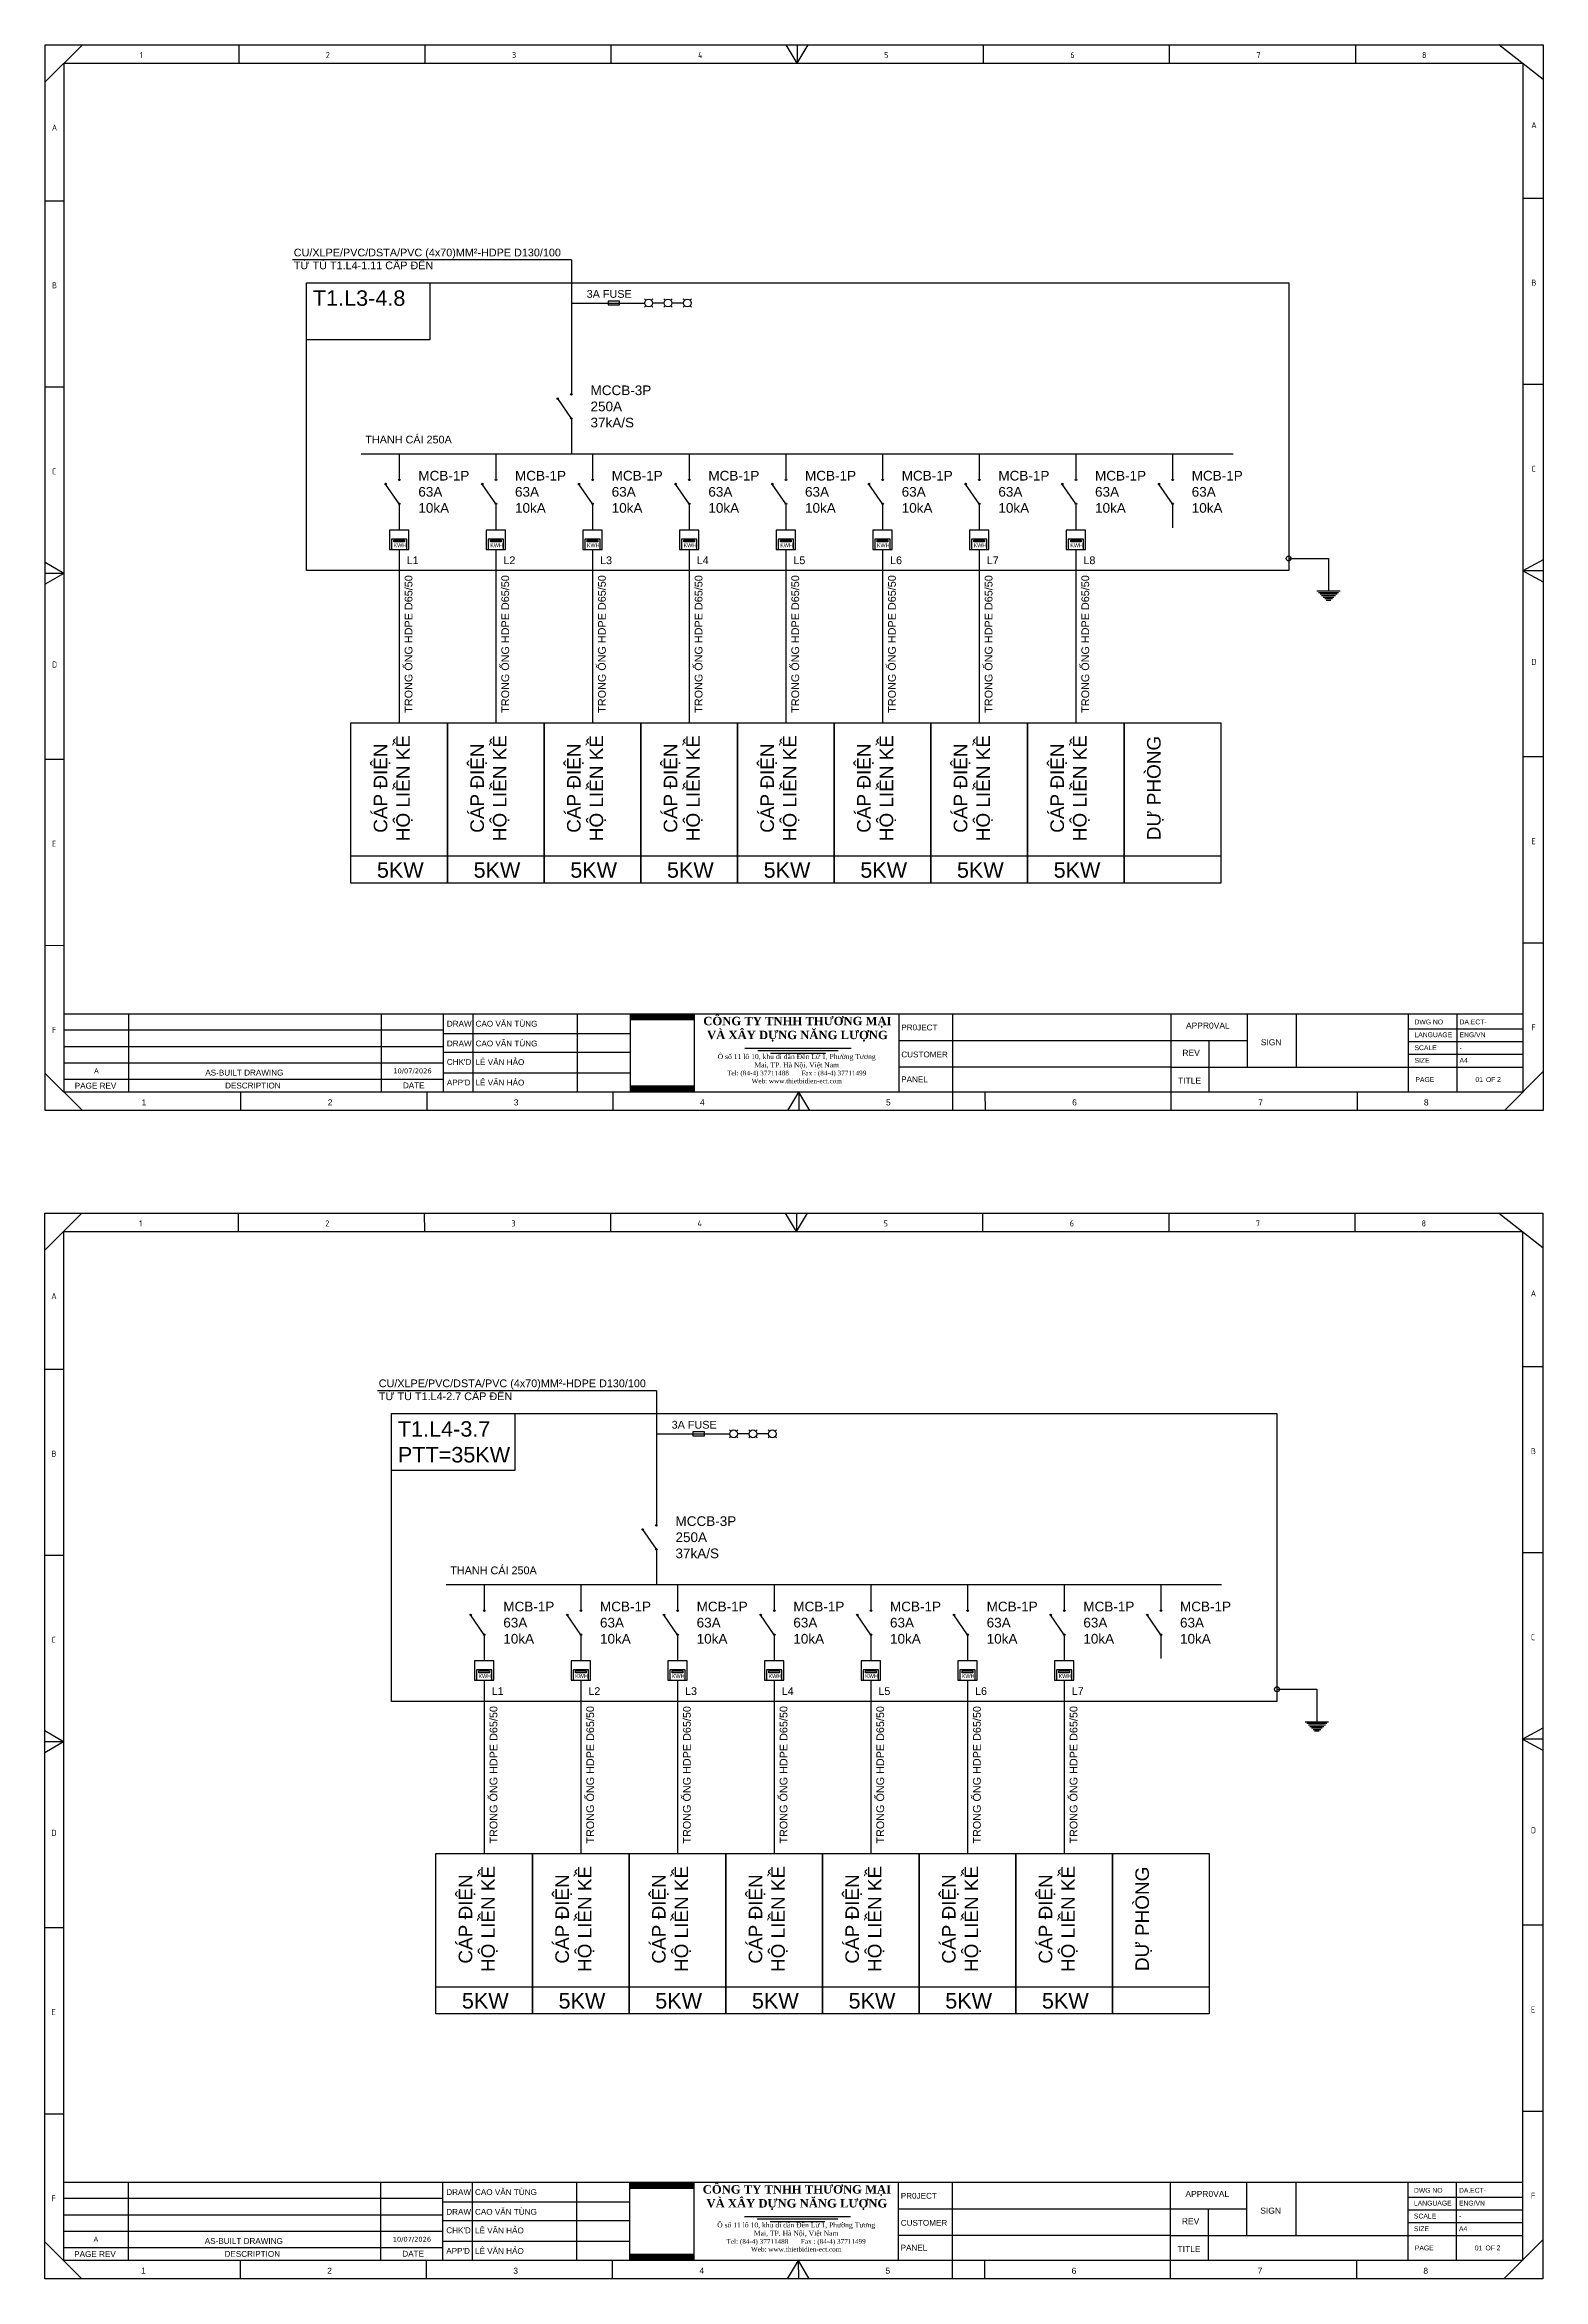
# Model space of a CAD drawing. Header units: millimetres. Extents: x -33730 to 17150, y -76829 to -27437.
# Drawn here: x -20926 to -14997, y -53161 to -44323 of the extents above; entities that cross this region are included whole.
import ezdxf
from ezdxf.enums import TextEntityAlignment as Align

# ---------------------------------------------------------------- set-up
doc = ezdxf.new("R2010")
doc.units = ezdxf.units.MM
doc.header["$LTSCALE"] = 3
doc.layers.add('0 @ 1', color=7, linetype='Continuous')
doc.layers.add('@.VISIBLE', color=7, linetype='Continuous')
doc.styles.add('Annotative', font='arial.ttf')
doc.styles.add('CET-H', font='verdana.ttf', dxfattribs={"height": 4})
doc.styles.add('ROMANS', font='isocp.shx', dxfattribs={"height": 2})
doc.styles.get("Standard").update_dxf_attribs({"font": 'arial.ttf'})

# ---------------------------------------------------------------- blocks, each defined once
blk = doc.blocks.new('DEN BAO PHA_KY HIEU')
for p, q in [((51.78, 11.48), (51.43, 11.83)), ((53.2, 11.48), (53.55, 11.83)), ((56.78, 11.48), (56.43, 11.83)), ((58.2, 11.48), (58.55, 11.83)), ((61.78, 11.48), (61.43, 11.83)), ((63.2, 11.48), (63.55, 11.83)), ((51.78, 10.06), (51.43, 9.71)), ((53.2, 10.06), (53.55, 9.71)), ((56.49, 10.77), (53.49, 10.77)), ((56.78, 10.06), (56.43, 9.71)), ((58.2, 10.06), (58.55, 9.71)), ((61.49, 10.77), (58.49, 10.77)), ((61.78, 10.06), (61.43, 9.71)), ((63.2, 10.06), (63.55, 9.71))]:
    blk.add_line(p, q)
for centre in [(52.49, 10.77), (57.49, 10.77), (62.49, 10.77)]:
    blk.add_circle(centre, 1)
blk = doc.blocks.new('KHUNG TEN CHUAN CET')
at = {"color": 134, "lineweight": 25}
for p, q in [((0, 219.81), (309.02, 219.81)), ((0, 0), (0, 219.81)), ((7.68, 219.81), (0, 212.13)), ((39.92, 219.81), (39.93, 215.97)), ((78.31, 219.81), (78.32, 215.97)), ((116.7, 219.81), (116.7, 215.97)), ((155.09, 215.97), (152.83, 219.81)), ((155.09, 219.81), (155.09, 215.97)), ((155.09, 215.97), (157.36, 219.81)), ((193.47, 219.81), (193.48, 215.97)), ((231.86, 219.81), (231.87, 215.97)), ((270.25, 219.81), (270.26, 215.97)), ((309.02, 212.63), (299.87, 219.81)), ((309.02, 219.81), (309.02, 0)), ((3.85, 215.97), (304.81, 215.97)), ((3.85, 215.97), (3.85, 3.83)), ((304.81, 215.97), (304.81, 3.83)), ((3.85, 187.57), (0, 187.57)), ((309.02, 188.1), (304.81, 188.09)), ((3.85, 149.18), (0, 149.18)), ((309.02, 149.71), (304.81, 149.71)), ((3.85, 110.79), (0, 113.06)), ((3.85, 110.79), (0, 110.79)), ((3.85, 110.79), (0, 108.53)), ((309.02, 113.59), (304.81, 111.32)), ((309.02, 111.32), (304.81, 111.32)), ((304.81, 111.32), (309.02, 109.06)), ((3.85, 72.4), (0, 72.4)), ((309.02, 72.94), (304.81, 72.93)), ((3.85, 34.02), (0, 34.01)), ((308.96, 34.55), (304.81, 34.54)), ((3.85, 19.95), (304.81, 19.95)), ((17.27, 3.85), (17.27, 19.95)), ((88.26, 3.83), (88.26, 19.95)), ((109.76, 3.83), (109.76, 19.95)), ((187.25, 0), (187.25, 19.95)), ((232.25, 0), (232.25, 19.95)), ((247.9, 19.95), (247.9, 8.98)), ((258.12, 8.98), (258.12, 19.95)), ((281.24, 8.98), (281.24, 19.95)), ((291.24, 8.98), (291.24, 19.95)), ((3.85, 16.64), (82.14, 16.64)), ((176.12, 14.45), (247.9, 14.45)), ((232.25, 14.45), (247.9, 14.45)), ((240.08, 3.83), (240.08, 14.45)), ((281.24, 16.9), (304.81, 16.9)), ((281.24, 14.26), (304.81, 14.26)), ((3.85, 13.25), (82.14, 13.25)), ((3.85, 9.87), (82.14, 9.87)), ((281.24, 11.62), (304.81, 11.62)), ((7.68, 0), (0, 7.68)), ((3.85, 6.51), (82.14, 6.51)), ((232.25, 8.98), (176.12, 8.98)), ((232.25, 8.98), (304.81, 8.98)), ((281.24, 3.83), (281.24, 8.98)), ((291.24, 3.83), (291.24, 8.98)), ((309.02, 8.05), (300.98, 0)), ((309.02, 0), (0, 0)), ((304.81, 3.83), (3.85, 3.83)), ((40.3, 3.83), (40.31, 0)), ((153.2, 0), (155.47, 3.83)), ((155.46, 3.83), (155.47, 0)), ((157.73, 0), (155.47, 3.83)), ((270.63, 3.83), (270.63, -0.07))]:
    blk.add_line(p, q, dxfattribs=at)
at = {"color": 134, "lineweight": 25, "ltscale": 50}
for p, q in [((69.36, 3.83), (69.36, 19.95)), ((82.14, 3.83), (82.14, 19.95)), ((120.7, 3.83), (120.7, 19.95)), ((133.95, 3.83), (133.95, 19.95)), ((176.12, 3.83), (176.12, 19.95)), ((82.14, 15.88), (120.7, 15.88)), ((82.14, 12.04), (120.7, 12.04)), ((82.14, 7.82), (120.7, 7.82)), ((78.69, 3.83), (78.69, 0)), ((117.08, 3.83), (117.08, 0)), ((193.85, 3.83), (193.86, 0))]:
    blk.add_line(p, q, dxfattribs=at)
at = {"color": 6}
for p, q in [((144.33, 12.9), (166.25, 12.9)), ((146.99, 12.4), (163.59, 12.4)), ((149.64, 11.85), (160.94, 11.85))]:
    blk.add_line(p, q, dxfattribs=at)
at = {"color": 7, "true_color": 0xffffff, "const_width": 1.35}
for points in [[(120.75, 19.26), (133.91, 19.26)], [(120.75, 4.52), (133.91, 4.52)]]:
    blk.add_lwpolyline(points, dxfattribs=at)
at = {"color": 134, "lineweight": 25, "style": 'ROMANS'}
for s, p in [('1', (19.5, 217.05)), ('2', (57.89, 217.05)), ('3', (96.28, 217.05)), ('4', (134.67, 217.05)), ('5', (173.05, 217.05)), ('6', (211.45, 217.05)), ('7', (249.83, 217.05)), ('8', (284.01, 217.05)), ('A', (1.37, 202.08)), ('A', (306.55, 202.61)), ('B', (1.4, 169.56)), ('B', (306.57, 170.09)), ('C', (1.4, 131.18)), ('C', (306.57, 131.71)), ('D', (1.4, 91.37)), ('D', (306.57, 91.9)), ('E', (1.4, 54.4)), ('E', (306.57, 54.93)), ('F', (1.4, 16.01)), ('F', (306.57, 16.54))]:
    blk.add_text(s, height=1.25, dxfattribs=at).set_placement(p)
at = {"color": 1, "insert": (155.16, 19.34), "char_height": 1.7247, "width": 46.2113, "attachment_point": 2}
blk.add_mtext('{\\fTimes New Roman|b1|i0|c0|p18;CÔNG TY TNHH THƯƠNG MẠI \\PVÀ XÂY DỰNG NĂNG LƯỢNG}', dxfattribs=at)
at = {"color": 3, "insert": (155.01, 11.66), "char_height": 0.99989, "width": 34.762, "attachment_point": 2}
blk.add_mtext('{\\fTimes New Roman|b0|i0|c163|p18;\\H1.029x;Ô số 11 lô 10, khu di dân Đền Lừ 1, Phường \\fTimes New Roman|b0|i0|c0|p18;Tương\\fTimes New Roman|b0|i0|c163|p18; Mai,\\fTimes New Roman|b0|i0|c0|p18; TP. Hà Nội, Việt Nam\\H0.9429x;\\P\\fTimes New Roman|b0|i0|c238|p18;Tel: (84-4) 37711488       Fax : (84-4) 37711499     \\PWeb: www.thietbidien-ect.com\\P\\fTimes New Roman|b0|i0|c0|p18;\\H1.03x;     }', dxfattribs=at)
at = {"style": 'Annotative'}
for tag, p in [('DRAW_1', (88.76, 17.91)), ('DRAW_2', (88.76, 13.85)), ('CHECKED', (88.76, 10.01)), ('APPROVED', (88.76, 5.79))]:
    blk.add_attdef(tag, text='', height=1.2, dxfattribs=at).set_placement(p, align=Align.MIDDLE_LEFT)
for tag, p in [('DRAWING_NO', (291.74, 17.78)), ('SCALE', (291.74, 12.47)), ('SIZE', (291.74, 9.86)), ('TOTAL_PAGE', (299.49, 5.93))]:
    blk.add_attdef(tag, p, '', height=1, dxfattribs=at)
for tag, height, style, p in [('PR0JECT', 1.2, 'Annotative', (209.75, 17.19)), ('CUSTOMER', 1.2, 'Annotative', (209.75, 11.6)), ('REV', 1, 'Annotative', (10.56, 8.19)), ('DATE', 1, 'CET-H', (75.75, 8.19)), ('PR0JECT_N0.', 1.2, 'Annotative', (209.75, 6.47)), ('TEN_BAN_VE', 1.2, 'Annotative', (260.66, 6.41))]:
    blk.add_attdef(tag, text='', height=height, dxfattribs=dict(style=style)).set_placement(p, align=Align.MIDDLE_CENTER)
blk.add_attdef('PAGE', text='', height=1, dxfattribs=at).set_placement((296.57, 5.9), align=Align.RIGHT)
at = {"layer": '0 @ 1', "color": 134, "lineweight": 25, "style": 'Annotative'}
for s, p in [('DRAW', (82.84, 17.92)), ('DRAW', (82.84, 13.85)), ("CHK'D", (82.84, 10.04)), ("APP'D", (82.84, 5.8))]:
    blk.add_text(s, height=1.2, dxfattribs=at).set_placement(p, align=Align.MIDDLE_LEFT)
for s, height, p in [('DWG NO', 1, (282.45, 17.78)), ('PR0JECT', 1.2, (176.59, 16.55)), ('APPR0VAL', 1.249, (235.31, 16.92)), ('SIGN', 1.249, (250.75, 13.47)), ('LANGUAGE ', 1, (282.45, 15.14)), ('ENG/VN', 1, (291.74, 15.14)), ('CUSTOMER', 1.2, (176.59, 10.98)), ('REV', 1.249, (234.58, 11.29)), ('SCALE ', 1, (282.45, 12.47)), ('SIZE ', 1, (282.45, 9.86)), ('PAGE REV', 1.2, (6.09, 4.54)), ('AS-BUILT DRAWING', 1.2, (33.02, 7.24)), ('DESCRIPTION', 1.2, (37.1, 4.57)), ('DATE', 1.2, (73.78, 4.61)), ('PANEL', 1.2, (176.56, 5.86)), ('TITLE ', 1.249, (233.67, 5.53)), ('PAGE ', 1, (282.64, 5.9)), ('OF', 1, (297.2, 5.9)), ('1', 1.25, (19.88, 1.07)), ('2', 1.25, (58.27, 1.07)), ('3', 1.25, (96.66, 1.07)), ('4', 1.25, (135.05, 1.07)), ('5', 1.25, (173.43, 1.07)), ('6', 1.25, (211.83, 1.07)), ('7', 1.25, (250.21, 1.07)), ('8', 1.25, (284.39, 1.07))]:
    blk.add_text(s, height=height, dxfattribs=at).set_placement(p)
blk = doc.blocks.new('*U2415')
ref = blk.add_blockref('KHUNG TEN CHUAN CET', (-20923.9, -48538.8), dxfattribs=dict(xscale=19.18109915809952, yscale=19.18109915809952, zscale=19.18109915809952))
ref.add_attrib('DATE', '10/07/2026', dxfattribs={"layer": '0 @ 1', "height": 19.18, "style": 'CET-H'}).set_placement((-19470.9, -48381.7), align=Align.MIDDLE_CENTER)
ref.add_attrib('APPROVED', 'LÊ VĂN HẢO', dxfattribs={"layer": '0 @ 1', "height": 23.02, "style": 'Annotative'}).set_placement((-19221.3, -48427.8), align=Align.MIDDLE_LEFT)
ref.add_attrib('CHECKED', 'LÊ VĂN HẢO', dxfattribs={"layer": '0 @ 1', "height": 23.02, "style": 'Annotative'}).set_placement((-19221.3, -48346.8), align=Align.MIDDLE_LEFT)
ref.add_attrib('DRAW_2', 'CAO VĂN TÙNG', dxfattribs={"layer": '0 @ 1', "height": 23.017, "style": 'Annotative'}).set_placement((-19221.3, -48273.2), align=Align.MIDDLE_LEFT)
ref.add_attrib('DRAW_1', 'CAO VĂN TÙNG', dxfattribs={"layer": '0 @ 1', "height": 23.017, "style": 'Annotative'}).set_placement((-19221.3, -48195.1), align=Align.MIDDLE_LEFT)
ref.add_attrib('TOTAL_PAGE', '2', (-15179.3, -48425.1), dxfattribs={"layer": '0 @ 1', "height": 19.2, "style": 'Annotative'})
ref.add_attrib('PAGE', '01', dxfattribs={"layer": '0 @ 1', "height": 19.18, "style": 'Annotative'}).set_placement((-15235.4, -48425.6), align=Align.RIGHT)
ref.add_attrib('DRAWING_NO', 'DA.ECT-', (-15328, -48197.6), dxfattribs={"layer": '0 @ 1', "height": 19.18, "style": 'Annotative'})
ref.add_attrib('SIZE', 'A4', (-15328, -48349.6), dxfattribs={"layer": '0 @ 1', "height": 19.18, "style": 'Annotative'})
ref.add_attrib('SCALE', '-', (-15328, -48299.5), dxfattribs={"layer": '0 @ 1', "height": 19.2, "style": 'Annotative'})
ref.add_attrib('REV', 'A', dxfattribs={"layer": '0 @ 1', "height": 19.2, "style": 'Annotative'}).set_placement((-20721.4, -48381.7), align=Align.MIDDLE_CENTER)
blk = doc.blocks.new('*U2418')
ref = blk.add_blockref('KHUNG TEN CHUAN CET', (-20926.1, -53160.1), dxfattribs=dict(xscale=19.18109915809952, yscale=19.18109915809952, zscale=19.18109915809952))
ref.add_attrib('DATE', '10/07/2026', dxfattribs={"layer": '0 @ 1', "height": 19.18, "style": 'CET-H'}).set_placement((-19473.1, -53003), align=Align.MIDDLE_CENTER)
ref.add_attrib('APPROVED', 'LÊ VĂN HẢO', dxfattribs={"layer": '0 @ 1', "height": 23.02, "style": 'Annotative'}).set_placement((-19223.5, -53049.2), align=Align.MIDDLE_LEFT)
ref.add_attrib('CHECKED', 'LÊ VĂN HẢO', dxfattribs={"layer": '0 @ 1', "height": 23.02, "style": 'Annotative'}).set_placement((-19223.5, -52968.2), align=Align.MIDDLE_LEFT)
ref.add_attrib('DRAW_2', 'CAO VĂN TÙNG', dxfattribs={"layer": '0 @ 1', "height": 23.017, "style": 'Annotative'}).set_placement((-19223.5, -52894.5), align=Align.MIDDLE_LEFT)
ref.add_attrib('DRAW_1', 'CAO VĂN TÙNG', dxfattribs={"layer": '0 @ 1', "height": 23.017, "style": 'Annotative'}).set_placement((-19223.5, -52816.5), align=Align.MIDDLE_LEFT)
ref.add_attrib('TOTAL_PAGE', '2', (-15181.5, -53046.5), dxfattribs={"layer": '0 @ 1', "height": 19.2, "style": 'Annotative'})
ref.add_attrib('PAGE', '01', dxfattribs={"layer": '0 @ 1', "height": 19.18, "style": 'Annotative'}).set_placement((-15237.6, -53047), align=Align.RIGHT)
ref.add_attrib('DRAWING_NO', 'DA.ECT-', (-15330.2, -52819), dxfattribs={"layer": '0 @ 1', "height": 19.18, "style": 'Annotative'})
ref.add_attrib('SIZE', 'A4', (-15330.2, -52971), dxfattribs={"layer": '0 @ 1', "height": 19.18, "style": 'Annotative'})
ref.add_attrib('SCALE', '-', (-15330.2, -52920.9), dxfattribs={"layer": '0 @ 1', "height": 19.2, "style": 'Annotative'})
ref.add_attrib('REV', 'A', dxfattribs={"layer": '0 @ 1', "height": 19.2, "style": 'Annotative'}).set_placement((-20723.6, -53003), align=Align.MIDDLE_CENTER)

msp = doc.modelspace()

# ---------------------------------------------------------------- linework, layer by layer
for p, q in [((-18841.97, -45174.08), (-19945.21, -45174.08)), ((-18841.97, -45174.08), (-18841.97, -45642.84)), ((-18841.97, -45344.44), (-18697.23, -45344.44)), ((-18697.23, -45344.44), (-18651.33, -45344.44)), ((-18651.33, -45344.44), (-18551.7, -45344.44)), ((-18841.97, -45642.84), (-18841.97, -45705.92)), ((-18841.97, -45800.99), (-18895.94, -45722.72)), ((-18841.97, -45800.99), (-18841.97, -45895.34)), ((-19673.28, -45940.7), (-16223.72, -45940.7)), ((-19523.22, -45940.7), (-19523.22, -46043.71)), ((-19140.72, -45940.7), (-19140.72, -46043.71)), ((-18841.97, -45895.34), (-18841.97, -45940.7)), ((-18758.22, -45940.7), (-18758.22, -46043.71)), ((-18375.72, -45940.7), (-18375.72, -46043.71)), ((-17993.22, -45940.7), (-17993.22, -46043.71)), ((-17610.72, -45940.7), (-17610.72, -46043.71)), ((-17228.22, -45940.7), (-17228.22, -46043.71)), ((-16845.72, -45940.7), (-16845.72, -46043.71)), ((-16463.22, -45940.7), (-16463.22, -46043.71)), ((-19523.22, -46138.79), (-19577.2, -46060.52)), ((-19140.72, -46138.79), (-19194.7, -46060.52)), ((-18758.22, -46138.79), (-18812.2, -46060.52)), ((-18375.72, -46138.79), (-18429.7, -46060.52)), ((-17993.22, -46138.79), (-18047.2, -46060.52)), ((-17610.72, -46138.79), (-17664.7, -46060.52)), ((-17228.22, -46138.79), (-17282.2, -46060.52)), ((-16845.72, -46138.79), (-16899.7, -46060.52)), ((-16463.22, -46138.79), (-16517.2, -46060.52)), ((-19523.22, -46138.79), (-19523.22, -46233.14)), ((-19140.72, -46138.79), (-19140.72, -46233.14)), ((-18758.22, -46138.79), (-18758.22, -46233.14)), ((-18375.72, -46138.79), (-18375.72, -46233.14)), ((-17993.22, -46138.79), (-17993.22, -46233.14)), ((-17610.72, -46138.79), (-17610.72, -46233.14)), ((-17228.22, -46138.79), (-17228.22, -46233.14)), ((-16845.72, -46138.79), (-16845.72, -46233.14)), ((-16463.22, -46138.79), (-16463.22, -46233.14)), ((-19523.22, -46233.14), (-19523.22, -46242.31)), ((-19140.72, -46233.14), (-19140.72, -46242.31)), ((-18758.22, -46233.14), (-18758.22, -46242.31)), ((-18375.72, -46233.14), (-18375.72, -46242.31)), ((-17993.22, -46233.14), (-17993.22, -46242.31)), ((-17610.72, -46233.14), (-17610.72, -46242.31)), ((-17228.22, -46233.14), (-17228.22, -46242.31)), ((-16845.72, -46233.14), (-16845.72, -46242.31)), ((-19523.22, -46318.81), (-19523.22, -47004.3)), ((-19140.72, -46318.81), (-19140.72, -47004.3)), ((-18758.22, -46318.81), (-18758.22, -47004.3)), ((-18375.72, -46318.81), (-18375.72, -47004.3)), ((-17993.22, -46318.81), (-17993.22, -47004.3)), ((-17610.72, -46318.81), (-17610.72, -47004.3)), ((-17228.22, -46318.81), (-17228.22, -47004.3)), ((-16845.72, -46318.81), (-16845.72, -47004.3)), ((-16004.02, -46354.71), (-15846.15, -46354.71)), ((-15846.15, -46354.71), (-15846.15, -46483.01)), ((-15892.05, -46483.01), (-15800.25, -46483.01)), ((-15885.93, -46489.13), (-15806.37, -46489.13)), ((-15879.81, -46495.25), (-15812.49, -46495.25)), ((-15873.69, -46501.37), (-15818.61, -46501.37)), ((-15867.57, -46507.49), (-15824.73, -46507.49)), ((-15861.45, -46513.61), (-15830.85, -46513.61)), ((-15855.33, -46519.73), (-15836.97, -46519.73)), ((-19714.47, -47531.2), (-19331.97, -47531.2)), ((-19331.97, -47531.2), (-18949.47, -47531.2)), ((-18949.47, -47531.2), (-18566.97, -47531.2)), ((-18566.97, -47531.2), (-18184.47, -47531.2)), ((-18184.47, -47531.2), (-17801.97, -47531.2)), ((-17801.97, -47531.2), (-17419.47, -47531.2)), ((-17419.47, -47531.2), (-17036.97, -47531.2)), ((-17036.97, -47531.2), (-16654.47, -47531.2)), ((-16654.47, -47531.2), (-16271.97, -47531.2)), ((-18505.77, -49646.92), (-19609.01, -49646.92)), ((-18505.77, -49646.92), (-18505.77, -50115.68)), ((-18505.77, -49817.28), (-18361.03, -49817.28)), ((-18361.03, -49817.28), (-18315.13, -49817.28)), ((-18315.13, -49817.28), (-18215.5, -49817.28)), ((-18505.77, -50115.68), (-18505.77, -50178.76)), ((-18505.77, -50273.83), (-18559.75, -50195.56)), ((-18505.77, -50273.83), (-18505.77, -50368.18)), ((-18505.77, -50368.18), (-18505.77, -50413.54)), ((-19337.08, -50413.54), (-16270.02, -50413.54)), ((-19187.02, -50413.54), (-19187.02, -50516.55)), ((-18804.52, -50413.54), (-18804.52, -50516.55)), ((-18422.02, -50413.54), (-18422.02, -50516.55)), ((-18039.52, -50413.54), (-18039.52, -50516.55)), ((-17657.02, -50413.54), (-17657.02, -50516.55)), ((-17274.52, -50413.54), (-17274.52, -50516.55)), ((-16892.02, -50413.54), (-16892.02, -50516.55)), ((-16509.52, -50413.54), (-16509.52, -50516.55)), ((-19187.02, -50611.63), (-19241, -50533.36)), ((-18804.52, -50611.63), (-18858.5, -50533.36)), ((-18422.02, -50611.63), (-18476, -50533.36)), ((-18039.52, -50611.63), (-18093.5, -50533.36)), ((-17657.02, -50611.63), (-17711, -50533.36)), ((-17274.52, -50611.63), (-17328.5, -50533.36)), ((-16892.02, -50611.63), (-16946, -50533.36)), ((-16509.52, -50611.63), (-16563.5, -50533.36)), ((-19187.02, -50611.63), (-19187.02, -50705.98)), ((-18804.52, -50611.63), (-18804.52, -50705.98)), ((-18422.02, -50611.63), (-18422.02, -50705.98)), ((-18039.52, -50611.63), (-18039.52, -50705.98)), ((-17657.02, -50611.63), (-17657.02, -50705.98)), ((-17274.52, -50611.63), (-17274.52, -50705.98)), ((-16892.02, -50611.63), (-16892.02, -50705.98)), ((-16509.52, -50611.63), (-16509.52, -50705.98)), ((-19187.02, -50705.98), (-19187.02, -50715.15)), ((-18804.52, -50705.98), (-18804.52, -50715.15)), ((-18422.02, -50705.98), (-18422.02, -50715.15)), ((-18039.52, -50705.98), (-18039.52, -50715.15)), ((-17657.02, -50705.98), (-17657.02, -50715.15)), ((-17274.52, -50705.98), (-17274.52, -50715.15)), ((-16892.02, -50705.98), (-16892.02, -50715.15)), ((-19187.02, -50791.65), (-19187.02, -51477.14)), ((-18804.52, -50791.65), (-18804.52, -51477.14)), ((-18422.02, -50791.65), (-18422.02, -51477.14)), ((-18039.52, -50791.65), (-18039.52, -51477.14)), ((-17657.02, -50791.65), (-17657.02, -51477.14)), ((-17274.52, -50791.65), (-17274.52, -51477.14)), ((-16892.02, -50791.65), (-16892.02, -51477.14)), ((-16050.32, -50827.55), (-15892.45, -50827.55)), ((-15892.45, -50827.55), (-15892.45, -50955.85)), ((-15938.35, -50955.85), (-15846.55, -50955.85)), ((-15932.23, -50961.97), (-15852.67, -50961.97)), ((-15926.11, -50968.09), (-15858.79, -50968.09)), ((-15919.99, -50974.21), (-15864.91, -50974.21)), ((-15913.87, -50980.33), (-15871.03, -50980.33)), ((-15907.75, -50986.45), (-15877.15, -50986.45)), ((-15901.63, -50992.57), (-15883.27, -50992.57)), ((-19378.27, -52004.04), (-18995.77, -52004.04)), ((-18995.77, -52004.04), (-18613.27, -52004.04)), ((-18613.27, -52004.04), (-18230.77, -52004.04)), ((-18230.77, -52004.04), (-17848.27, -52004.04)), ((-17848.27, -52004.04), (-17465.77, -52004.04)), ((-17465.77, -52004.04), (-17083.27, -52004.04)), ((-17083.27, -52004.04), (-16700.77, -52004.04)), ((-16700.77, -52004.04), (-16318.27, -52004.04))]:
    msp.add_line(p, q)
for points in [[(-19889.98, -45264.03), (-16004.02, -45264.03), (-16004.02, -46402.91), (-19889.98, -46402.91)], [(-19889.98, -45264.03), (-19402.61, -45264.03), (-19402.61, -45490.01), (-19889.98, -45490.01)], [(-18697.23, -45352.09), (-18651.33, -45352.09), (-18651.33, -45336.79), (-18697.23, -45336.79)], [(-19561.47, -46318.81), (-19484.97, -46318.81), (-19484.97, -46242.31), (-19561.47, -46242.31)], [(-19553.65, -46318.81), (-19492.8, -46318.81), (-19492.8, -46277.88), (-19553.65, -46277.88)], [(-19544.12, -46282.22), (-19502.33, -46282.22), (-19502.33, -46289.41), (-19544.12, -46289.41)], [(-19178.97, -46318.81), (-19102.47, -46318.81), (-19102.47, -46242.31), (-19178.97, -46242.31)], [(-19171.15, -46318.81), (-19110.3, -46318.81), (-19110.3, -46277.88), (-19171.15, -46277.88)], [(-19161.62, -46282.22), (-19119.83, -46282.22), (-19119.83, -46289.41), (-19161.62, -46289.41)], [(-18796.47, -46318.81), (-18719.97, -46318.81), (-18719.97, -46242.31), (-18796.47, -46242.31)], [(-18788.65, -46318.81), (-18727.8, -46318.81), (-18727.8, -46277.88), (-18788.65, -46277.88)], [(-18779.12, -46282.22), (-18737.33, -46282.22), (-18737.33, -46289.41), (-18779.12, -46289.41)], [(-18413.97, -46318.81), (-18337.47, -46318.81), (-18337.47, -46242.31), (-18413.97, -46242.31)], [(-18406.15, -46318.81), (-18345.3, -46318.81), (-18345.3, -46277.88), (-18406.15, -46277.88)], [(-18396.62, -46282.22), (-18354.83, -46282.22), (-18354.83, -46289.41), (-18396.62, -46289.41)], [(-18031.47, -46318.81), (-17954.97, -46318.81), (-17954.97, -46242.31), (-18031.47, -46242.31)], [(-18023.65, -46318.81), (-17962.8, -46318.81), (-17962.8, -46277.88), (-18023.65, -46277.88)], [(-18014.12, -46282.22), (-17972.33, -46282.22), (-17972.33, -46289.41), (-18014.12, -46289.41)], [(-17648.97, -46318.81), (-17572.47, -46318.81), (-17572.47, -46242.31), (-17648.97, -46242.31)], [(-17641.15, -46318.81), (-17580.3, -46318.81), (-17580.3, -46277.88), (-17641.15, -46277.88)], [(-17631.62, -46282.22), (-17589.83, -46282.22), (-17589.83, -46289.41), (-17631.62, -46289.41)], [(-17266.47, -46318.81), (-17189.97, -46318.81), (-17189.97, -46242.31), (-17266.47, -46242.31)], [(-17258.65, -46318.81), (-17197.8, -46318.81), (-17197.8, -46277.88), (-17258.65, -46277.88)], [(-17249.12, -46282.22), (-17207.33, -46282.22), (-17207.33, -46289.41), (-17249.12, -46289.41)], [(-16883.97, -46318.81), (-16807.47, -46318.81), (-16807.47, -46242.31), (-16883.97, -46242.31)], [(-16876.15, -46318.81), (-16815.3, -46318.81), (-16815.3, -46277.88), (-16876.15, -46277.88)], [(-16866.62, -46282.22), (-16824.83, -46282.22), (-16824.83, -46289.41), (-16866.62, -46289.41)], [(-19714.47, -47004.3), (-19331.97, -47004.3), (-19331.97, -47639.08), (-19714.47, -47639.08)], [(-19331.97, -47004.3), (-18949.47, -47004.3), (-18949.47, -47639.08), (-19331.97, -47639.08)], [(-18949.47, -47004.3), (-18566.97, -47004.3), (-18566.97, -47639.08), (-18949.47, -47639.08)], [(-18566.97, -47004.3), (-18184.47, -47004.3), (-18184.47, -47639.08), (-18566.97, -47639.08)], [(-18184.47, -47004.3), (-17801.97, -47004.3), (-17801.97, -47639.08), (-18184.47, -47639.08)], [(-17801.97, -47004.3), (-17419.47, -47004.3), (-17419.47, -47639.08), (-17801.97, -47639.08)], [(-17419.47, -47004.3), (-17036.97, -47004.3), (-17036.97, -47639.08), (-17419.47, -47639.08)], [(-17036.97, -47004.3), (-16654.47, -47004.3), (-16654.47, -47639.08), (-17036.97, -47639.08)], [(-16654.47, -47004.3), (-16271.97, -47004.3), (-16271.97, -47639.08), (-16654.47, -47639.08)], [(-19553.78, -49736.87), (-16050.32, -49736.87), (-16050.32, -50875.75), (-19553.78, -50875.75)], [(-19553.78, -49736.87), (-19066.41, -49736.87), (-19066.41, -49962.85), (-19553.78, -49962.85)], [(-18361.03, -49824.93), (-18315.13, -49824.93), (-18315.13, -49809.63), (-18361.03, -49809.63)], [(-19225.27, -50791.65), (-19148.77, -50791.65), (-19148.77, -50715.15), (-19225.27, -50715.15)], [(-18842.77, -50791.65), (-18766.27, -50791.65), (-18766.27, -50715.15), (-18842.77, -50715.15)], [(-18460.27, -50791.65), (-18383.77, -50791.65), (-18383.77, -50715.15), (-18460.27, -50715.15)], [(-18077.77, -50791.65), (-18001.27, -50791.65), (-18001.27, -50715.15), (-18077.77, -50715.15)], [(-17695.27, -50791.65), (-17618.77, -50791.65), (-17618.77, -50715.15), (-17695.27, -50715.15)], [(-17312.77, -50791.65), (-17236.27, -50791.65), (-17236.27, -50715.15), (-17312.77, -50715.15)], [(-16930.27, -50791.65), (-16853.77, -50791.65), (-16853.77, -50715.15), (-16930.27, -50715.15)], [(-19217.45, -50791.65), (-19156.6, -50791.65), (-19156.6, -50750.72), (-19217.45, -50750.72)], [(-19207.92, -50755.06), (-19166.13, -50755.06), (-19166.13, -50762.25), (-19207.92, -50762.25)], [(-18834.95, -50791.65), (-18774.1, -50791.65), (-18774.1, -50750.72), (-18834.95, -50750.72)], [(-18825.42, -50755.06), (-18783.63, -50755.06), (-18783.63, -50762.25), (-18825.42, -50762.25)], [(-18452.45, -50791.65), (-18391.6, -50791.65), (-18391.6, -50750.72), (-18452.45, -50750.72)], [(-18442.92, -50755.06), (-18401.13, -50755.06), (-18401.13, -50762.25), (-18442.92, -50762.25)], [(-18069.95, -50791.65), (-18009.1, -50791.65), (-18009.1, -50750.72), (-18069.95, -50750.72)], [(-18060.42, -50755.06), (-18018.63, -50755.06), (-18018.63, -50762.25), (-18060.42, -50762.25)], [(-17687.45, -50791.65), (-17626.6, -50791.65), (-17626.6, -50750.72), (-17687.45, -50750.72)], [(-17677.92, -50755.06), (-17636.13, -50755.06), (-17636.13, -50762.25), (-17677.92, -50762.25)], [(-17304.95, -50791.65), (-17244.1, -50791.65), (-17244.1, -50750.72), (-17304.95, -50750.72)], [(-17295.42, -50755.06), (-17253.63, -50755.06), (-17253.63, -50762.25), (-17295.42, -50762.25)], [(-16922.45, -50791.65), (-16861.6, -50791.65), (-16861.6, -50750.72), (-16922.45, -50750.72)], [(-16912.92, -50755.06), (-16871.13, -50755.06), (-16871.13, -50762.25), (-16912.92, -50762.25)], [(-19378.27, -51477.14), (-18995.77, -51477.14), (-18995.77, -52111.92), (-19378.27, -52111.92)], [(-18995.77, -51477.14), (-18613.27, -51477.14), (-18613.27, -52111.92), (-18995.77, -52111.92)], [(-18613.27, -51477.14), (-18230.77, -51477.14), (-18230.77, -52111.92), (-18613.27, -52111.92)], [(-18230.77, -51477.14), (-17848.27, -51477.14), (-17848.27, -52111.92), (-18230.77, -52111.92)], [(-17848.27, -51477.14), (-17465.77, -51477.14), (-17465.77, -52111.92), (-17848.27, -52111.92)], [(-17465.77, -51477.14), (-17083.27, -51477.14), (-17083.27, -52111.92), (-17465.77, -52111.92)], [(-17083.27, -51477.14), (-16700.77, -51477.14), (-16700.77, -52111.92), (-17083.27, -52111.92)], [(-16700.77, -51477.14), (-16318.27, -51477.14), (-16318.27, -52111.92), (-16700.77, -52111.92)]]:
    msp.add_lwpolyline(points, close=True)
for centre, radius in [((-18895.94, -45722.72), 3.06), ((-18841.97, -45705.92), 3.06), ((-18841.97, -45800.99), 3.06), ((-19523.22, -46043.71), 3.06), ((-19140.72, -46043.71), 3.06), ((-18758.22, -46043.71), 3.06), ((-18375.72, -46043.71), 3.06), ((-17993.22, -46043.71), 3.06), ((-17610.72, -46043.71), 3.06), ((-17228.22, -46043.71), 3.06), ((-16845.72, -46043.71), 3.06), ((-16463.22, -46043.71), 3.06), ((-19577.2, -46060.52), 3.06), ((-19523.22, -46138.79), 3.06), ((-19194.7, -46060.52), 3.06), ((-19140.72, -46138.79), 3.06), ((-18812.2, -46060.52), 3.06), ((-18758.22, -46138.79), 3.06), ((-18429.7, -46060.52), 3.06), ((-18375.72, -46138.79), 3.06), ((-18047.2, -46060.52), 3.06), ((-17993.22, -46138.79), 3.06), ((-17664.7, -46060.52), 3.06), ((-17610.72, -46138.79), 3.06), ((-17282.2, -46060.52), 3.06), ((-17228.22, -46138.79), 3.06), ((-16899.7, -46060.52), 3.06), ((-16845.72, -46138.79), 3.06), ((-16517.2, -46060.52), 3.06), ((-16463.22, -46138.79), 3.06), ((-16004.02, -46354.71), 9.8), ((-18559.75, -50195.56), 3.06), ((-18505.77, -50178.76), 3.06), ((-18505.77, -50273.83), 3.06), ((-19241, -50533.36), 3.06), ((-19187.02, -50516.55), 3.06), ((-18858.5, -50533.36), 3.06), ((-18804.52, -50516.55), 3.06), ((-18476, -50533.36), 3.06), ((-18422.02, -50516.55), 3.06), ((-18093.5, -50533.36), 3.06), ((-18039.52, -50516.55), 3.06), ((-17711, -50533.36), 3.06), ((-17657.02, -50516.55), 3.06), ((-17328.5, -50533.36), 3.06), ((-17274.52, -50516.55), 3.06), ((-16946, -50533.36), 3.06), ((-16892.02, -50516.55), 3.06), ((-16563.5, -50533.36), 3.06), ((-16509.52, -50516.55), 3.06), ((-19187.02, -50611.63), 3.06), ((-18804.52, -50611.63), 3.06), ((-18422.02, -50611.63), 3.06), ((-18039.52, -50611.63), 3.06), ((-17657.02, -50611.63), 3.06), ((-17274.52, -50611.63), 3.06), ((-16892.02, -50611.63), 3.06), ((-16509.52, -50611.63), 3.06), ((-16050.32, -50827.55), 9.8)]:
    msp.add_circle(centre, radius)

# ---------------------------------------------------------------- block references
at = {"xscale": 15.3, "yscale": 15.3, "zscale": 15.3}
for p in [(-19339.53, -45509.2), (-19003.33, -49982.04)]:
    msp.add_blockref('DEN BAO PHA_KY HIEU', p, dxfattribs=at)
at = {"layer": '@.VISIBLE'}
for name in ['*U2415', '*U2418']:
    msp.add_blockref(name, (0, 0), dxfattribs=at)

# ---------------------------------------------------------------- texts
at = {"attachment_point": 1}
for s, width, insert, char_height in [('CU/XLPE/PVC/DSTA/PVC (4x70)MM²-HDPE D130/100\\PTỪ TỦ T1.L4-1.11 CẤP ĐẾN', 1198.542, (-19940.54, -45129.36), 30.6), ('T1.L3-4.8', 1198.542, (-19864.87, -45294.32), 61.2), ('3A FUSE', 1198.542, (-18781.55, -45293.12), 30.6), ('MCCB-3P\\P250A\\P37kA/S', 509.7292, (-18766.41, -45670.5), 38.25), ('THANH CÁI 250A', 1198.542, (-19657.44, -45869.11), 30.6), ('MCB-1P\\P63A\\P10kA', 509.7292, (-19447.66, -46008.29), 38.25), ('MCB-1P\\P63A\\P10kA', 509.7292, (-19065.16, -46008.29), 38.25), ('MCB-1P\\P63A\\P10kA', 509.7292, (-18682.66, -46008.29), 38.25), ('MCB-1P\\P63A\\P10kA', 509.7292, (-18300.16, -46008.29), 38.25), ('MCB-1P\\P63A\\P10kA', 509.7292, (-17917.66, -46008.29), 38.25), ('MCB-1P\\P63A\\P10kA', 509.7292, (-17535.16, -46008.29), 38.25), ('MCB-1P\\P63A\\P10kA', 509.7292, (-17152.66, -46008.29), 38.25), ('MCB-1P\\P63A\\P10kA', 509.7292, (-16770.16, -46008.29), 38.25), ('MCB-1P\\P63A\\P10kA', 509.7292, (-16387.66, -46008.29), 38.25), ('KWH', 509.7292, (-19545.76, -46294.9), 15.3), ('KWH', 509.7292, (-19163.26, -46294.9), 15.3), ('KWH', 509.7292, (-18780.76, -46294.9), 15.3), ('KWH', 509.7292, (-18398.26, -46294.9), 15.3), ('KWH', 509.7292, (-18015.76, -46294.9), 15.3), ('KWH', 509.7292, (-17633.26, -46294.9), 15.3), ('KWH', 509.7292, (-17250.76, -46294.9), 15.3), ('KWH', 509.7292, (-16868.26, -46294.9), 15.3), ('L1', 1198.542, (-19493.9, -46346.69), 30.6), ('L2', 1198.542, (-19111.4, -46346.69), 30.6), ('L3', 1198.542, (-18728.9, -46346.69), 30.6), ('L4', 1198.542, (-18346.4, -46346.69), 30.6), ('L5', 1198.542, (-17963.9, -46346.69), 30.6), ('L6', 1198.542, (-17581.4, -46346.69), 30.6), ('L7', 1198.542, (-17198.9, -46346.69), 30.6), ('L8', 1198.542, (-16816.4, -46346.69), 30.6), ('\\pi508.89037;5KW', 1198.542, (-20120.54, -47556.43), 61.2), ('\\pi508.89037;5KW', 1198.542, (-19738.04, -47556.43), 61.2), ('\\pi508.89037;5KW', 1198.542, (-19355.54, -47556.43), 61.2), ('\\pi508.89037;5KW', 1198.542, (-18973.04, -47556.43), 61.2), ('\\pi508.89037;5KW', 1198.542, (-18590.54, -47556.43), 61.2), ('\\pi508.89037;5KW', 1198.542, (-18208.04, -47556.43), 61.2), ('\\pi508.89037;5KW', 1198.542, (-17825.54, -47556.43), 61.2), ('\\pi508.89037;5KW', 1198.542, (-17443.04, -47556.43), 61.2), ('CU/XLPE/PVC/DSTA/PVC (4x70)MM²-HDPE D130/100\\PTỪ TỦ T1.L4-2.7 CẤP ĐẾN', 1198.542, (-19604.34, -49602.2), 30.6), ('T1.L4-3.7\\PPTT=35KW', 1198.542, (-19528.67, -49767.16), 61.2), ('3A FUSE', 1198.542, (-18445.35, -49765.96), 30.6), ('MCCB-3P\\P250A\\P37kA/S', 509.7292, (-18430.21, -50143.34), 38.25), ('THANH CÁI 250A', 1198.542, (-19321.24, -50341.95), 30.6), ('MCB-1P\\P63A\\P10kA', 509.7292, (-19111.46, -50481.13), 38.25), ('MCB-1P\\P63A\\P10kA', 509.7292, (-18728.96, -50481.13), 38.25), ('MCB-1P\\P63A\\P10kA', 509.7292, (-18346.46, -50481.13), 38.25), ('MCB-1P\\P63A\\P10kA', 509.7292, (-17963.96, -50481.13), 38.25), ('MCB-1P\\P63A\\P10kA', 509.7292, (-17581.46, -50481.13), 38.25), ('MCB-1P\\P63A\\P10kA', 509.7292, (-17198.96, -50481.13), 38.25), ('MCB-1P\\P63A\\P10kA', 509.7292, (-16816.46, -50481.13), 38.25), ('MCB-1P\\P63A\\P10kA', 509.7292, (-16433.96, -50481.13), 38.25), ('KWH', 509.7292, (-19209.56, -50767.74), 15.3), ('L1', 1198.542, (-19157.7, -50819.53), 30.6), ('KWH', 509.7292, (-18827.06, -50767.74), 15.3), ('L2', 1198.542, (-18775.2, -50819.53), 30.6), ('KWH', 509.7292, (-18444.56, -50767.74), 15.3), ('L3', 1198.542, (-18392.7, -50819.53), 30.6), ('KWH', 509.7292, (-18062.06, -50767.74), 15.3), ('L4', 1198.542, (-18010.2, -50819.53), 30.6), ('KWH', 509.7292, (-17679.56, -50767.74), 15.3), ('L5', 1198.542, (-17627.7, -50819.53), 30.6), ('KWH', 509.7292, (-17297.06, -50767.74), 15.3), ('L6', 1198.542, (-17245.2, -50819.53), 30.6), ('KWH', 509.7292, (-16914.56, -50767.74), 15.3), ('L7', 1198.542, (-16862.7, -50819.53), 30.6), ('\\pi508.89037;5KW', 1198.542, (-19784.35, -52029.27), 61.2), ('\\pi508.89037;5KW', 1198.542, (-19401.85, -52029.27), 61.2), ('\\pi508.89037;5KW', 1198.542, (-19019.35, -52029.27), 61.2), ('\\pi508.89037;5KW', 1198.542, (-18636.85, -52029.27), 61.2), ('\\pi508.89037;5KW', 1198.542, (-18254.35, -52029.27), 61.2), ('\\pi508.89037;5KW', 1198.542, (-17871.85, -52029.27), 61.2), ('\\pi508.89037;5KW', 1198.542, (-17489.35, -52029.27), 61.2)]:
    msp.add_mtext_dynamic_manual_height_columns(s, width=width, gutter_width=15.3, heights=[0], dxfattribs=dict(at, insert=insert, char_height=char_height))
at = {"attachment_point": 1, "rotation": 90}
for s, insert, char_height in [('TRONG ỐNG HDPE D65/50', (-19501.68, -46965.05), 30.6), ('TRONG ỐNG HDPE D65/50', (-19119.18, -46965.05), 30.6), ('TRONG ỐNG HDPE D65/50', (-18736.68, -46965.05), 30.6), ('TRONG ỐNG HDPE D65/50', (-18354.18, -46965.05), 30.6), ('TRONG ỐNG HDPE D65/50', (-17971.68, -46965.05), 30.6), ('TRONG ỐNG HDPE D65/50', (-17589.18, -46965.05), 30.6), ('TRONG ỐNG HDPE D65/50', (-17206.68, -46965.05), 30.6), ('TRONG ỐNG HDPE D65/50', (-16824.18, -46965.05), 30.6), ('\\pi427.53476;CÁP ĐIỆN\\P\\pi394.33083;HỘ LIỀN KỀ', (-19624.24, -47867.41), 53.55), ('\\pi427.53476;CÁP ĐIỆN\\P\\pi394.33083;HỘ LIỀN KỀ', (-19241.74, -47867.41), 53.55), ('\\pi427.53476;CÁP ĐIỆN\\P\\pi394.33083;HỘ LIỀN KỀ', (-18859.24, -47867.41), 53.55), ('\\pi427.53476;CÁP ĐIỆN\\P\\pi394.33083;HỘ LIỀN KỀ', (-18476.74, -47867.41), 53.55), ('\\pi427.53476;CÁP ĐIỆN\\P\\pi394.33083;HỘ LIỀN KỀ', (-18094.24, -47867.41), 53.55), ('\\pi427.53476;CÁP ĐIỆN\\P\\pi394.33083;HỘ LIỀN KỀ', (-17711.74, -47867.41), 53.55), ('\\pi427.53476;CÁP ĐIỆN\\P\\pi394.33083;HỘ LIỀN KỀ', (-17329.24, -47867.41), 53.55), ('\\pi427.53476;CÁP ĐIỆN\\P\\pi394.33083;HỘ LIỀN KỀ', (-16946.74, -47867.41), 53.55), ('\\pi397.98363;DỰ PHÒNG', (-16564.24, -47867.41), 53.55), ('TRONG ỐNG HDPE D65/50', (-19165.49, -51437.89), 30.6), ('TRONG ỐNG HDPE D65/50', (-18782.99, -51437.89), 30.6), ('TRONG ỐNG HDPE D65/50', (-18400.49, -51437.89), 30.6), ('TRONG ỐNG HDPE D65/50', (-18017.99, -51437.89), 30.6), ('TRONG ỐNG HDPE D65/50', (-17635.49, -51437.89), 30.6), ('TRONG ỐNG HDPE D65/50', (-17252.99, -51437.89), 30.6), ('TRONG ỐNG HDPE D65/50', (-16870.49, -51437.89), 30.6), ('\\pi427.53476;CÁP ĐIỆN\\P\\pi394.33083;HỘ LIỀN KỀ', (-19288.04, -52340.25), 53.55), ('\\pi427.53476;CÁP ĐIỆN\\P\\pi394.33083;HỘ LIỀN KỀ', (-18905.54, -52340.25), 53.55), ('\\pi427.53476;CÁP ĐIỆN\\P\\pi394.33083;HỘ LIỀN KỀ', (-18523.04, -52340.25), 53.55), ('\\pi427.53476;CÁP ĐIỆN\\P\\pi394.33083;HỘ LIỀN KỀ', (-18140.54, -52340.25), 53.55), ('\\pi427.53476;CÁP ĐIỆN\\P\\pi394.33083;HỘ LIỀN KỀ', (-17758.04, -52340.25), 53.55), ('\\pi427.53476;CÁP ĐIỆN\\P\\pi394.33083;HỘ LIỀN KỀ', (-17375.54, -52340.25), 53.55), ('\\pi427.53476;CÁP ĐIỆN\\P\\pi394.33083;HỘ LIỀN KỀ', (-16993.04, -52340.25), 53.55), ('\\pi397.98363;DỰ PHÒNG', (-16610.54, -52340.25), 53.55)]:
    msp.add_mtext_dynamic_manual_height_columns(s, width=1198.542, gutter_width=15.3, heights=[0], dxfattribs=dict(at, insert=insert, char_height=char_height))

doc.saveas('drawing.dxf')
